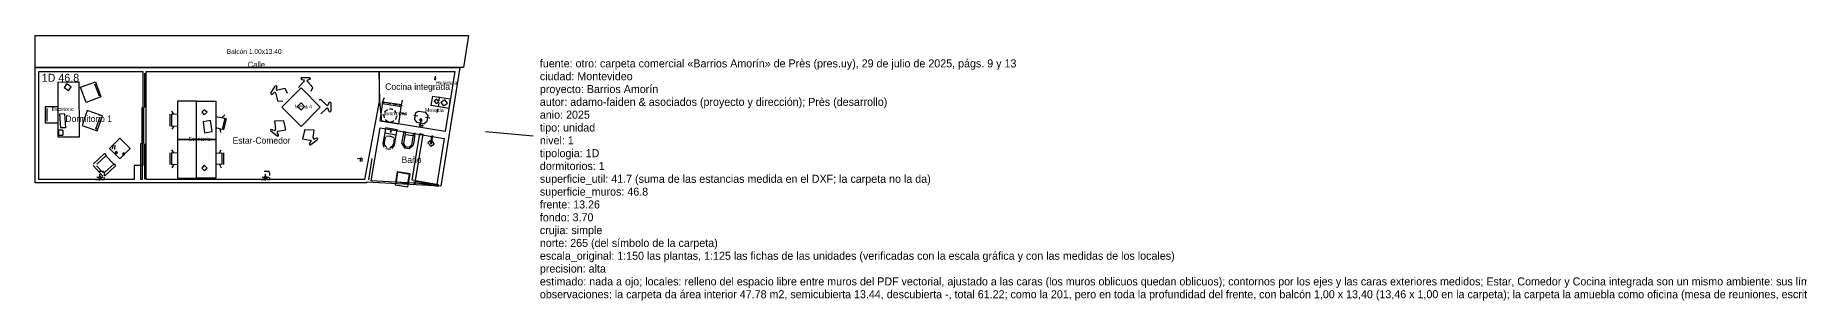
# Model space of a CAD drawing. Header units: metres. Extents: x 0 to 110, y -4 to 5.
# Drawn here: x 0 to 55.1, y -3.6 to 4.7 of the extents above; entities that cross this region are included whole.
import ezdxf

# ---------------------------------------------------------------- set-up
doc = ezdxf.new("R2010")
doc.units = ezdxf.units.M
for name, color, linetype in [('Trazo_Cotas', 9, 'Continuous'), ('Trazo_Datos', 7, 'Continuous'), ('Trazo_Entrada', 1, 'Continuous'), ('Trazo_Equipamiento', 8, 'Continuous'), ('Trazo_Estancias', 3, 'Continuous'), ('Trazo_Fachada', 30, 'Continuous'), ('Trazo_Medianeras', 8, 'Continuous'), ('Trazo_Norte', 1, 'Continuous'), ('Trazo_Puertas', 1, 'Continuous'), ('Trazo_Unidad', 7, 'Continuous'), ('Trazo_Ventanas', 5, 'Continuous')]:
    doc.layers.add(name, color=color, linetype=linetype)

msp = doc.modelspace()

# ---------------------------------------------------------------- linework, layer by layer
at = {"layer": 'Trazo_Cotas'}
msp.add_lwpolyline([(13.53, 4.7), (13.37, 3.7), (0, 3.7), (0, 4.7)], close=True, dxfattribs=at)
at = {"layer": 'Trazo_Entrada'}
msp.add_line((10.26, 0.1), (9.46, 0.1), dxfattribs=at)
at = {"layer": 'Trazo_Equipamiento', "color": 9}
for p, q in [((8.31, 3.32), (8.38, 3.31)), ((8.32, 3.38), (8.57, 3.38)), ((8.58, 3.32), (8.5, 3.3)), ((0.71, 3.24), (1.36, 3.25)), ((0.71, 1.52), (0.71, 3.24)), ((1.04, 2.97), (0.9, 3.06)), ((1.04, 2.97), (1.12, 3.09)), ((1.36, 3.25), (1.37, 1.52)), ((1.41, 3.08), (1.88, 3.25)), ((1.59, 2.61), (1.41, 3.08)), ((1.85, 3.19), (1.99, 2.81)), ((7.36, 2.9), (7.49, 3.11)), ((7.41, 2.86), (7.46, 2.92)), ((7.51, 2.89), (7.57, 2.66)), ((7.54, 3.09), (7.52, 3.02)), ((7.8, 3.04), (7.57, 2.99)), ((7.88, 2.89), (7.8, 3.04)), ((8.38, 3.25), (8.22, 3.07)), ((8.67, 3.07), (8.51, 3.25)), ((8.62, 2.96), (8.67, 3.07)), ((0.71, 2.47), (0.31, 2.47)), ((0.36, 2.42), (0.36, 2.02)), ((0.91, 2.25), (0.76, 2.24)), ((0.76, 2.24), (0.79, 1.81)), ((0.91, 2.25), (0.94, 1.82)), ((1.62, 2.36), (1.46, 1.89)), ((2.1, 2.19), (1.62, 2.36)), ((4.2, 2.24), (4.2, 1.87)), ((4.33, 2.24), (4.27, 2.33)), ((5.84, 2.14), (5.92, 2.22)), ((7.57, 2.66), (7.73, 2.65)), ((8.92, 2.7), (8.86, 2.68)), ((9.09, 2.53), (8.92, 2.7)), ((8.92, 2.25), (9.09, 2.41)), ((9.17, 2.6), (9.15, 2.53)), ((9.17, 2.34), (9.15, 2.41)), ((9.23, 2.59), (9.23, 2.34)), ((0.86, 1.74), (0.73, 1.74)), ((0.94, 1.82), (0.79, 1.81)), ((0.86, 1.74), (0.86, 1.59)), ((1.46, 1.89), (1.93, 1.72)), ((1.93, 1.72), (2.1, 2.19)), ((4.33, 1.87), (4.27, 1.77)), ((5.76, 1.78), (5.79, 1.67)), ((5.89, 1.75), (5.97, 2.11)), ((7.56, 1.56), (7.36, 1.71)), ((7.39, 1.76), (7.46, 1.73)), ((7.47, 2.02), (7.5, 1.78)), ((7.6, 1.61), (7.56, 1.66)), ((7.59, 1.71), (7.83, 1.75)), ((8.68, 1.51), (8.71, 1.74)), ((1.37, 1.52), (0.71, 1.52)), ((2.43, 1.28), (2.4, 1.16)), ((2.48, 1.14), (2.5, 1.27)), ((4.33, 1.04), (4.27, 1.13)), ((5.75, 1.04), (5.81, 1.13)), ((8.35, 1.47), (8.58, 1.43)), ((8.57, 1.33), (8.62, 1.39)), ((8.81, 1.44), (8.61, 1.29)), ((8.78, 1.49), (8.71, 1.46)), ((1.81, 0.68), (2.16, 1.01)), ((2.11, 0.31), (1.81, 0.64)), ((1.91, 0.63), (2.11, 0.42)), ((2.45, 0.68), (2.2, 0.94)), ((4.2, 1.04), (4.2, 0.67)), ((4.33, 0.67), (4.27, 0.57)), ((5.75, 0.67), (5.81, 0.57)), ((5.89, 0.67), (5.89, 1.04))]:
    msp.add_line(p, q, dxfattribs=at)
at = {"layer": 'Trazo_Equipamiento', "color": 8}
for p, q in [((12.49, 3.43), (12.47, 3.31)), ((12.48, 3.4), (12.47, 3.31)), ((12.61, 2.66), (12.63, 2.78)), ((10.93, 2.59), (10.82, 2.61)), ((10.84, 2.57), (11.44, 2.48)), ((11.11, 2.56), (10.99, 2.58)), ((11.3, 2.53), (11.18, 2.55)), ((11.47, 2.5), (11.36, 2.52)), ((11.43, 2.28), (11.58, 2.25)), ((11.44, 2.53), (11.47, 2.68)), ((11.82, 2.21), (11.95, 2.19)), ((11.87, 2.26), (11.84, 2.08)), ((11.96, 2.32), (11.87, 2.26)), ((12.2, 2.29), (11.96, 2.32)), ((12.27, 2.19), (12.2, 2.29)), ((12.55, 2.29), (12.57, 2.41)), ((12.59, 2.47), (12.61, 2.6)), ((10.92, 1.66), (11.27, 1.6)), ((11.45, 1.33), (11.52, 1.71)), ((11.56, 1.7), (11.5, 1.32)), ((11.84, 2.08), (11.91, 1.99)), ((11.91, 1.99), (12.15, 1.95)), ((12.04, 2.11), (12.01, 1.9)), ((12.03, 1.9), (12.06, 2.1)), ((12.15, 1.95), (12.24, 2.02)), ((12.19, 2.15), (12.32, 2.13)), ((12.24, 2.02), (12.27, 2.19)), ((10.86, 1.33), (10.89, 1.21)), ((10.93, 1.52), (10.9, 1.36)), ((10.9, 1.37), (10.9, 1.3)), ((10.9, 1.3), (10.98, 1.2)), ((11.08, 1.56), (10.95, 1.54)), ((10.95, 1.17), (11.02, 1.16)), ((11.02, 1.16), (11.09, 1.15)), ((11.07, 1.19), (11.17, 1.26)), ((11.21, 1.5), (11.08, 1.56)), ((11.15, 1.17), (11.22, 1.27)), ((11.17, 1.26), (11.19, 1.32)), ((11.21, 1.48), (11.19, 1.32)), ((11.45, 1.33), (11.53, 1.19)), ((11.5, 1.32), (11.55, 1.23)), ((11.53, 1.19), (11.68, 1.17)), ((11.55, 1.23), (11.68, 1.21)), ((11.78, 1.57), (11.57, 1.6)), ((11.68, 1.21), (11.76, 1.28)), ((11.68, 1.17), (11.8, 1.27)), ((11.76, 1.28), (11.82, 1.65)), ((10.16, 0.77), (10.16, 0.87)), ((1.88, 0.2), (2.01, 0.2)), ((2.12, 0.27), (1.92, 0.27)), ((2.02, 0.17), (2.02, 0.37)), ((7.05, 0.2), (7.18, 0.2)), ((7.29, 0.27), (7.09, 0.27)), ((7.19, 0.17), (7.19, 0.37)), ((11.82, 0.15), (11.86, 0.06))]:
    msp.add_line(p, q, dxfattribs=at)
at = {"layer": 'Trazo_Equipamiento', "color": 9}
for points in [[(8.32, 3.38), (8.29, 3.35), (8.31, 3.32)], [(8.39, 3.25), (8.41, 3.28), (8.39, 3.31)], [(8.58, 3.32), (8.6, 3.35), (8.57, 3.38)], [(1.12, 3.09), (0.98, 3.19), (0.9, 3.06)], [(1.88, 3.25), (2.05, 2.78), (1.59, 2.61)], [(7.36, 2.9), (7.37, 2.86), (7.41, 2.86)], [(7.51, 2.89), (7.5, 2.92), (7.46, 2.92)], [(7.54, 3.09), (7.53, 3.13), (7.49, 3.11)], [(7.52, 3.02), (7.53, 2.99), (7.57, 2.99)], [(8.5, 3.3), (8.48, 3.28), (8.5, 3.25)], [(0.31, 2.47), (0.31, 1.97), (0.71, 1.97)], [(4.44, 2.23), (4.25, 2.24), (4.25, 1.87), (4.44, 1.88)], [(9.15, 2.41), (9.12, 2.43), (9.09, 2.41)], [(9.1, 2.53), (9.12, 2.51), (9.15, 2.53)], [(9.23, 2.59), (9.2, 2.62), (9.17, 2.6)], [(9.17, 2.34), (9.2, 2.31), (9.23, 2.34)], [(0.73, 1.74), (0.73, 1.59), (0.86, 1.59)], [(1.94, 1.77), (1.89, 1.78), (2.03, 2.16)], [(5.64, 2.17), (5.92, 2.12), (5.84, 1.76), (5.64, 1.82)], [(7.39, 1.76), (7.35, 1.75), (7.36, 1.71)], [(7.46, 1.74), (7.5, 1.74), (7.5, 1.78)], [(7.83, 1.75), (7.76, 2.03), (7.47, 2.02)], [(7.59, 1.71), (7.55, 1.7), (7.56, 1.66)], [(8.71, 1.74), (8.42, 1.75), (8.35, 1.47)], [(7.56, 1.56), (7.6, 1.57), (7.6, 1.61)], [(8.57, 1.33), (8.57, 1.29), (8.61, 1.29)], [(8.62, 1.39), (8.62, 1.42), (8.58, 1.43)], [(8.68, 1.51), (8.68, 1.47), (8.72, 1.46)], [(8.81, 1.44), (8.82, 1.48), (8.78, 1.49)], [(2.16, 1.01), (2.21, 0.95), (1.92, 0.68)], [(2.16, 0.42), (2.46, 0.69), (2.51, 0.63), (2.16, 0.31)], [(4.44, 1.03), (4.25, 1.04), (4.25, 0.67), (4.44, 0.68)], [(5.64, 1.03), (5.83, 1.04), (5.83, 0.67), (5.64, 0.68)]]:
    msp.add_lwpolyline(points, dxfattribs=at)
at = {"layer": 'Trazo_Equipamiento', "color": 8}
for points in [[(12.5, 3.3), (12.51, 3.39), (12.48, 3.4)], [(10.9, 2.75), (10.89, 2.73), (10.87, 2.68), (10.85, 2.62)], [(10.89, 2.24), (10.89, 2.18), (10.9, 2.15), (10.9, 2.13)], [(11, 2.38), (10.98, 2.37), (10.96, 2.35), (10.93, 2.33), (10.91, 2.3)], [(11.17, 2.38), (11.14, 2.4), (11.06, 2.4)], [(11.28, 2.25), (11.27, 2.27), (11.26, 2.3), (11.24, 2.33), (11.22, 2.35)], [(11.22, 1.27), (11.27, 1.6), (11.3, 1.75), (10.94, 1.81), (10.92, 1.66), (10.86, 1.33)], [(10.93, 2.08), (10.94, 2.06), (11, 2.02), (11.02, 2.01), (11.03, 2.01)], [(11.09, 2), (11.12, 2), (11.18, 2.02), (11.2, 2.04)], [(11.24, 2.08), (11.27, 2.11), (11.28, 2.15), (11.29, 2.18), (11.29, 2.19)], [(11.86, 1.66), (11.83, 1.43), (11.8, 1.27)], [(12.01, 1.93), (11.99, 1.9), (12.01, 1.87), (12.04, 1.89), (12.03, 1.92)], [(12.01, 1.92), (12, 1.9), (12.01, 1.88), (12.04, 1.89), (12.03, 1.92)], [(12.37, 1.43), (12.26, 1.35), (12.35, 1.24), (12.46, 1.31), (12.39, 1.43)], [(12.36, 1.36), (12.34, 1.33), (12.36, 1.31), (12.38, 1.33), (12.37, 1.35)], [(12.35, 1.34), (12.39, 1.57), (12.41, 1.57), (12.37, 1.33)], [(10.06, 0.86), (10.07, 0.86), (10.14, 0.87), (10.2, 0.87)], [(10.16, 0.87), (10.2, 0.87), (10.2, 0.77)], [(2.16, 0.33), (2.16, 0.4), (2.15, 0.41), (2.15, 0.43), (2.14, 0.43), (2.14, 0.44), (2.13, 0.45), (1.97, 0.45)], [(2.07, 0.2), (2.16, 0.2), (2.16, 0.27)], [(7.33, 0.33), (7.33, 0.41), (7.32, 0.42), (7.32, 0.43), (7.31, 0.43), (7.31, 0.44), (7.3, 0.45), (7.15, 0.45)], [(7.24, 0.2), (7.33, 0.2), (7.33, 0.27)], [(11.47, 0.11), (11.64, 0.08), (11.69, 0.36), (11.31, 0.43), (11.27, 0.14), (11.44, 0.11)]]:
    msp.add_lwpolyline(points, dxfattribs=at)
at = {"layer": 'Trazo_Equipamiento', "color": 9}
for points in [[(8.3, 1.86), (8.9, 2.46), (8.3, 3.06), (7.7, 2.46)], [(5.04, 1.45), (5.04, 2.65), (4.44, 2.65), (4.44, 1.45)], [(5.04, 1.45), (5.04, 2.65), (5.64, 2.65), (5.64, 1.45)], [(5.28, 2.22), (5.37, 2.3), (5.28, 2.38), (5.2, 2.3)], [(8.3, 2.37), (8.41, 2.48), (8.3, 2.59), (8.19, 2.48)], [(5.52, 1.7), (5.47, 2.04), (5.24, 2), (5.29, 1.66)], [(2.64, 0.85), (2.96, 1.17), (2.64, 1.49), (2.32, 1.17)], [(5.04, 0.25), (5.04, 1.45), (4.44, 1.45), (4.44, 0.25)], [(5.04, 0.25), (5.04, 1.45), (5.64, 1.45), (5.64, 0.25)], [(2.53, 1.01), (2.57, 1.05), (2.53, 1.09), (2.49, 1.05)], [(2.76, 0.95), (2.8, 1), (2.76, 1.04), (2.72, 1)], [(5.28, 0.48), (5.37, 0.56), (5.28, 0.65), (5.2, 0.56)]]:
    msp.add_lwpolyline(points, close=True, dxfattribs=at)
at = {"layer": 'Trazo_Equipamiento', "color": 8}
for points in [[(12.37, 2.51), (12.42, 2.8), (12.96, 2.72), (12.92, 2.42)], [(3.38, 2.45), (3.38, 1.33), (3.34, 1.33), (3.34, 2.45)], [(10.85, 2.62), (10.76, 2.03), (11.35, 1.94), (11.44, 2.53)], [(12.6, 2.63), (12.54, 2.71), (12.46, 2.65), (12.52, 2.57)], [(12.87, 2.58), (12.79, 2.69), (12.67, 2.61), (12.75, 2.5)], [(11.11, 1.73), (11.08, 1.71), (11.1, 1.68), (11.13, 1.7)], [(12, 2.06), (12.04, 2.02), (12.08, 2.05), (12.05, 2.1)], [(12.01, 2.06), (12.04, 2.03), (12.07, 2.05), (12.05, 2.09)], [(12.09, 1.86), (12.06, 1.87), (12.08, 1.91), (12.1, 1.91)], [(3.34, 1.33), (3.34, 0.2), (3.3, 0.2), (3.3, 1.33)], [(11.77, 0.18), (12.01, 1.64), (12.1, 1.62), (11.87, 0.17)], [(2.07, 0.27), (2.02, 0.32), (1.97, 0.27), (2.02, 0.22)], [(7.24, 0.27), (7.19, 0.32), (7.14, 0.27), (7.19, 0.22)], [(11.64, -0.03), (11.71, 0.38), (11.3, 0.44), (11.24, 0.04)], [(11.87, 0.11), (12.58, 0), (12.59, 0.03), (11.88, 0.15)], [(11.88, 0.15), (12.59, 0.03), (12.59, 0.04), (11.88, 0.16)]]:
    msp.add_lwpolyline(points, close=True, dxfattribs=at)
at = {"layer": 'Trazo_Estancias', "color": 5}
msp.add_lwpolyline([(3.36, 3.57), (3.36, 0.64), (3.09, 0.64), (3.09, 0.2), (0.11, 0.2), (0.11, 3.57)], close=True, dxfattribs=at)
at = {"layer": 'Trazo_Estancias', "color": 2}
msp.add_lwpolyline([(10.74, 3.57), (10.74, 2.64), (10.28, 0.2), (3.46, 0.2), (3.46, 3.57)], close=True, dxfattribs=at)
at = {"layer": 'Trazo_Estancias', "color": 30}
msp.add_lwpolyline([(13.1, 3.57), (12.8, 1.7), (10.82, 2.02), (10.76, 2.64), (10.74, 3.57)], close=True, dxfattribs=at)
at = {"layer": 'Trazo_Estancias', "color": 4}
msp.add_lwpolyline([(12.77, 1.48), (12.54, 0.05), (10.49, 0.16), (10.77, 1.82)], close=True, dxfattribs=at)
at = {"layer": 'Trazo_Fachada'}
msp.add_line((13.26, 3.7), (0, 3.7), dxfattribs=at)
at = {"layer": 'Trazo_Medianeras'}
for p, q in [((0, 0.1), (0, 3.7)), ((13.26, 3.7), (12.67, 0))]:
    msp.add_line(p, q, dxfattribs=at)
at = {"layer": 'Trazo_Norte'}
msp.add_line((14.06, 1.7), (15.55, 1.57), dxfattribs=at)
at = {"layer": 'Trazo_Puertas'}
for p, q in [((3.41, 3.52), (3.41, 2.45)), ((3.41, 1.32), (3.41, 0.21)), ((10.51, 0.86), (10.41, 0.19))]:
    msp.add_line(p, q, dxfattribs=at)
at = {"layer": 'Trazo_Unidad'}
msp.add_lwpolyline([(13.26, 3.7), (12.67, 0), (10.36, 0.12), (10.36, 0.1), (0, 0.1), (0, 3.7)], close=True, dxfattribs=at)
at = {"layer": 'Trazo_Ventanas'}
for p, q in [((3.05, 3.7), (0.72, 3.7)), ((6.2, 3.7), (3.88, 3.7)), ((9.36, 3.7), (7.02, 3.7)), ((12.5, 3.7), (10.17, 3.7))]:
    msp.add_line(p, q, dxfattribs=at)

# ---------------------------------------------------------------- texts
at = {"layer": 'Trazo_Cotas'}
msp.add_text('Balcón 1.00x13.40', height=0.15, dxfattribs=at).set_placement((5.98, 4.12))
at = {"layer": 'Trazo_Datos'}
for s, p in [('fuente: otro: carpeta comercial «Barrios Amorín» de Près (pres.uy), 29 de julio de 2025, págs. 9 y 13', (15.76, 3.7)), ('ciudad: Montevideo', (15.76, 3.3)), ('autor: adamo-faiden & asociados (proyecto y dirección); Près (desarrollo)', (15.76, 2.5)), ('proyecto: Barrios Amorín', (15.76, 2.9)), ('anio: 2025', (15.76, 2.1)), ('tipo: unidad', (15.76, 1.7)), ('tipologia: 1D', (15.76, 0.9)), ('nivel: 1', (15.76, 1.3)), ('dormitorios: 1', (15.76, 0.5)), ('superficie_util: 41.7 (suma de las estancias medida en el DXF; la carpeta no la da)', (15.76, 0.1)), ('frente: 13.26', (15.76, -0.7)), ('superficie_muros: 46.8', (15.76, -0.3)), ('fondo: 3.70', (15.76, -1.1)), ('crujia: simple', (15.76, -1.5)), ('norte: 265 (del símbolo de la carpeta)', (15.76, -1.9)), ('escala_original: 1:150 las plantas, 1:125 las fichas de las unidades (verificadas con la escala gráfica y con las medidas de los locales)', (15.76, -2.3)), ('precision: alta', (15.76, -2.7)), ('estimado: nada a ojo; locales: relleno del espacio libre entre muros del PDF vectorial, ajustado a las caras (los muros oblicuos quedan oblicuos); contornos por los ejes y las caras exteriores medidos; Estar, Comedor y Cocina integrada son un mismo ambiente: sus límites (sin muro) se trazaron según el amueblamiento de la ficha, por eso el comedor puede no tocar la fachada; el equipamiento es el de la ficha de la unidad (1:125) calzada sobre la planta por correlación de muros (86-98 %)', (15.76, -3.1)), ('observaciones: la carpeta da área interior 47.78 m2, semicubierta 13.44, descubierta -, total 61.22; como la 201, pero en toda la profundidad del frente, con balcón 1,00 x 13,40 (13,46 x 1,00 en la carpeta); la carpeta la amuebla como oficina (mesa de reuniones, escritorio doble y, en el local cerrado, escritorio y sillones): ese local quedó como Dormitorio 1 porque la carpeta vende la unidad como «1 dormitorio frente»; está separado por un tabique corredizo, dibujado como dos puertas; se entra desde el palier (abajo); unidad 101; Barrios Amorín 1168, Palermo; lote irregular de 237 m² (el lindero de arriba en la página es oblicuo, 9,1°)', (15.76, -3.5))]:
    msp.add_text(s, height=0.25, dxfattribs=at).set_placement(p)
at = {"layer": 'Trazo_Equipamiento', "color": 8}
for s, p in [('Heladera', (12.51, 3.16)), ('Escritorio', (0.51, 2.34)), ('Mesa 4', (8.1, 2.42)), ('Lavarropas', (10.79, 2.21)), ('Mesada', (12.17, 2.31)), ('Escritorio', (4.79, 1.41))]:
    msp.add_text(s, height=0.12, dxfattribs=at).set_placement(p)
at = {"layer": 'Trazo_Estancias', "color": 30}
msp.add_text('Cocina integrada', height=0.2, dxfattribs=at).set_placement((10.93, 3))
at = {"layer": 'Trazo_Estancias', "color": 5}
msp.add_text('Dormitorio 1', height=0.2, dxfattribs=at).set_placement((0.94, 2))
at = {"layer": 'Trazo_Estancias', "color": 2}
msp.add_text('Estar-Comedor', height=0.2, dxfattribs=at).set_placement((6.16, 1.32))
at = {"layer": 'Trazo_Estancias', "color": 4}
msp.add_text('Baño', height=0.2, dxfattribs=at).set_placement((11.44, 0.72))
at = {"layer": 'Trazo_Fachada'}
msp.add_text('Calle', height=0.18, dxfattribs=at).set_placement((6.63, 3.7))
at = {"layer": 'Trazo_Unidad'}
msp.add_text('1D 46.8', height=0.25, dxfattribs=at).set_placement((0.2, 3.25))

doc.saveas('drawing.dxf')
